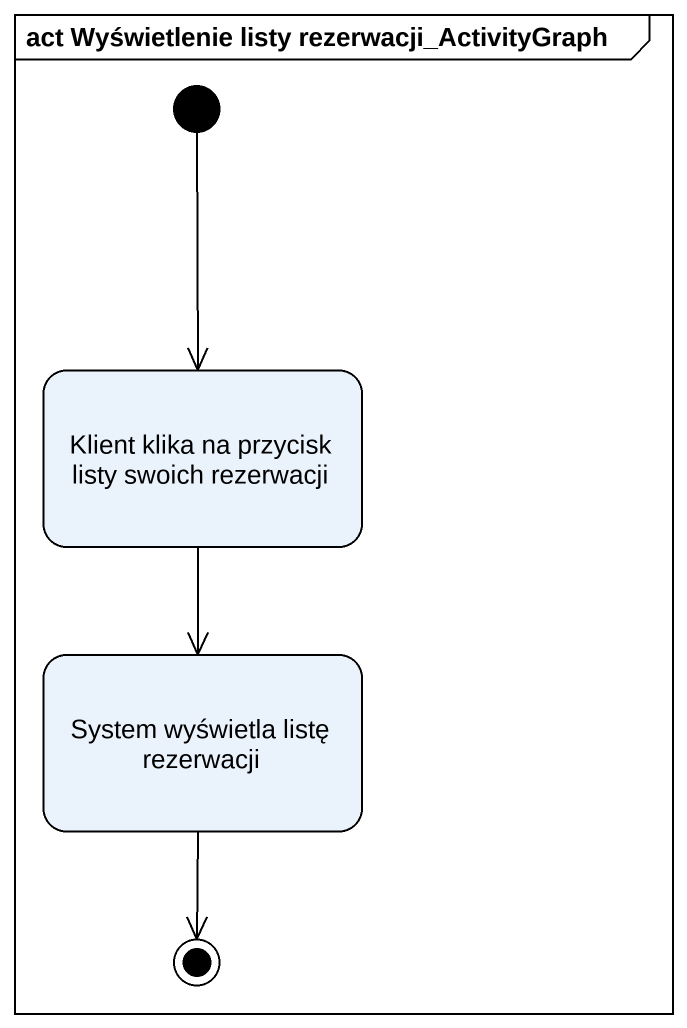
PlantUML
@startuml
mainframe act Wyświetlenie listy rezerwacji_ActivityGraph
hide empty description
state "Klient klika na przycisk listy swoich rezerwacji" as Klient_klika_na_przycisk
state "System wyświetla listę rezerwacji" as System_wyświetla_listę
[*] --> Klient_klika_na_przycisk
Klient_klika_na_przycisk --> System_wyświetla_listę
System_wyświetla_listę --> [*]
@enduml
